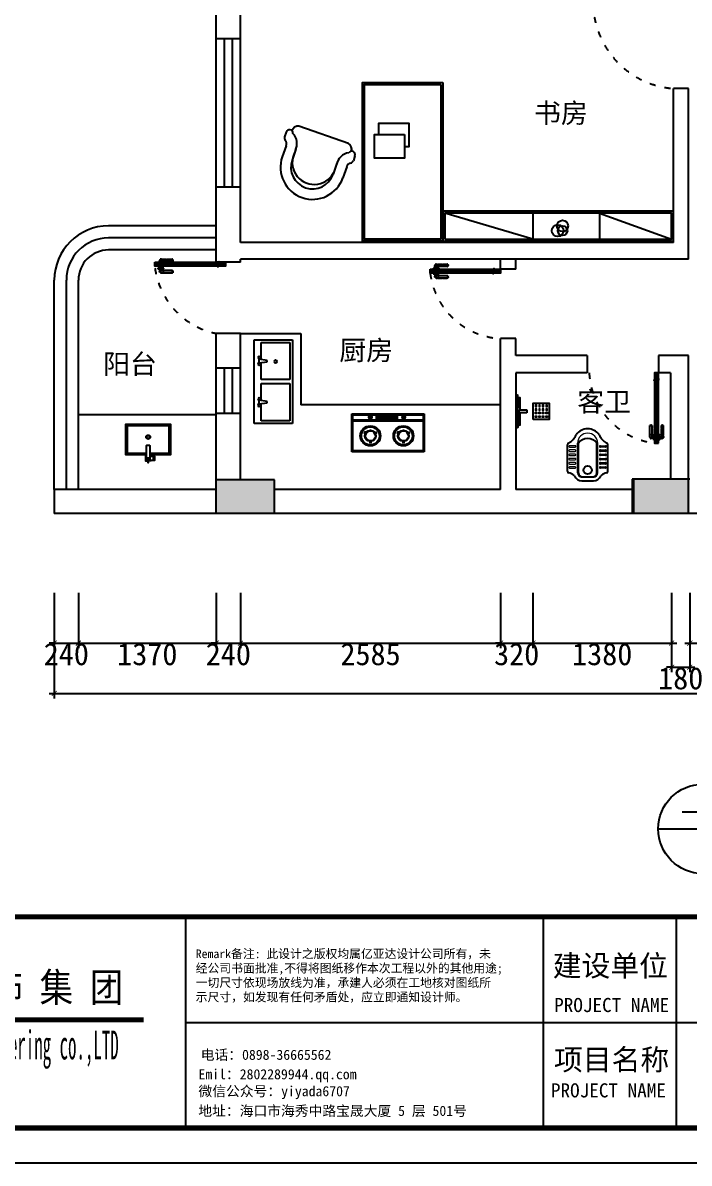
# Model space of a CAD drawing. Header units: millimetres. Extents: x 39175 to 443077, y -41362 to 75939.
# Drawn here: x 311914 to 318535, y -17282 to -5945 of the extents above; entities that cross this region are included whole.
import ezdxf
from ezdxf.enums import TextEntityAlignment as Align

# ---------------------------------------------------------------- set-up
doc = ezdxf.new("R2010")
doc.units = ezdxf.units.MM
doc.linetypes.add('ACAD_ISO03W100', pattern=[30, 12, -18])
doc.linetypes.add('HIDDEN2', pattern=[0.1875, 0.125, -0.0625])
for name, color, linetype in [('0-01图框模板说明', 2, 'Continuous'), ('0-02图框细线', 136, 'Continuous'), ('016-P平面家具', 51, 'Continuous'), ('2', 2, 'Continuous'), ('4', 4, 'Continuous'), ('8', 8, 'Continuous'), ('COLUMN', 7, 'Continuous'), ('TK', 1, 'Continuous'), ('墙体', 7, 'Continuous')]:
    doc.layers.add(name, color=color, linetype=linetype)
doc.layers.add('0.09', color=8, linetype='Continuous', lineweight=9)
doc.layers.add('0.15', color=3, linetype='Continuous', lineweight=15)
doc.styles.add('ar', font='arial.ttf')
doc.styles.add('H1', font='')
doc.styles.get("Standard").update_dxf_attribs({"font": ''})
doc.styles.get('H1').set_extended_font_data('SimSun')
doc.styles.get('Standard').set_extended_font_data('NSimSun')
doc.linetypes.add('FENCELINE1', pattern='A,6.35,-2.54,[133,ltypeshp.shx,S=2.54,R=0,X=-2.54,Y=0],-2.54,25.4', length=36.83)
doc.dimstyles.new('ISO-25', dxfattribs={"dimtxt": 220, "dimasz": 50, "dimexe": 50, "dimexo": 0.625, "dimtad": 2, "dimdec": 0, "dimtxsty": 'Standard', "dimblk": 'ARCHTICK', "dimcen": 2.5, "dimdle": 50, "dimclrd": 251, "dimclre": 251, "dimclrt": 51, "dimadec": 0, "dimazin": 0, "dimtfac": 1, "dimtdec": 0, "dimtix": 1, "dimtmove": 2, "dimatfit": 3, "dimfxl": 500, "dimfxlon": 1, "dimarcsym": 0})

# ---------------------------------------------------------------- blocks, each defined once
blk = doc.blocks.new('hgggg')
at = {"layer": '0-01图框模板说明', "color": 2, "const_width": 0.724}
blk.add_lwpolyline([(3637.38, 670.41), (3637.38, 383.41), (3227.38, 383.41), (3227.38, 670.41)], close=True, dxfattribs=at)
blk.add_lwpolyline([(3637.38, 413.41), (3227.33, 413.41)], dxfattribs=at)
at = {"layer": '0-02图框细线'}
for p, q in [((3323.65, 383.41), (3323.65, 413.41)), ((3374.42, 383.24), (3374.42, 413.41)), ((3393.31, 383.24), (3393.31, 413.41)), ((3323.65, 398.41), (3637.38, 398.41))]:
    blk.add_line(p, q, dxfattribs=at)
blk.add_lwpolyline([(3642.38, 675.41), (3642.38, 378.41), (3222.38, 378.41), (3222.38, 675.41)], close=True, dxfattribs=at)
at = {"layer": '0-02图框细线', "ltscale": 0.2, "const_width": 0.666}
blk.add_lwpolyline([(3252.82, 398.77), (3317.66, 398.77)], dxfattribs=at)
at = {"layer": '0-02图框细线'}
for s, insert, char_height, attachment_point in [('{\\fSimHei|b0|i0|c134|p2;Remark备注: 此设计之版权均属亿亚达设计公司所有，未\\P经公司书面批准,不得将图纸移作本次工程以外的其他用途;\\P一切尺寸依现场放线为准，承建人必须在工地核对图纸所\\P示尺寸，如发现有任何矛盾处，应立即通知设计师。}', (3325.04, 401.2), 1.2293, 7), ('{\\fSimSun|b0|i0|c134|p2;建设单位}', (3375.72, 406.29), 3, 4), ('{\\fSimSun|b0|i0|c134|p2;PROJECT NAME}', (3375.92, 400.86), 2, 4), ('{\\fSimSun|b0|i0|c134|p2;电话：0898-36665562  }', (3325.75, 393.73), 1.4341, 4), ('{\\fSimSun|b0|i0|c134|p2;项目名称}', (3375.89, 392.95), 3, 4), ('{\\fSimSun|b0|i0|c134|p2;Emil：2802289944.qq.com}', (3325.43, 390.84), 1.4341, 4), ('{\\fSimSun|b0|i0|c134|p2;微信公众号：yiyada6707}', (3325.43, 388.43), 1.4341, 4), ('{\\fSimSun|b0|i0|c134|p2;PROJECT NAME}', (3375.46, 388.74), 2, 4), ('{\\fSimSun|b0|i0|c134|p2;地址：海口市海秀中路宝晟大厦 5 层 501号}', (3325.41, 385.76), 1.4341, 4)]:
    blk.add_mtext(s, dxfattribs=dict(at, insert=insert, char_height=char_height, attachment_point=attachment_point))
at = {"layer": 'TK', "color": 150, "style": 'H1'}
for s, width, p in [('江 苏 億 亞 逹 装 饰 集 团', 0.85, (3253.05, 401.34)), ('jiangsu  Yiyada Interior design Engineering co.,LTD', 0.43, (3252.98, 393.15))]:
    blk.add_text(s, height=4.0976, dxfattribs=dict(at, width=width)).set_placement(p)
blk = doc.blocks.new('_ArchTick')
at = {"color": 0, "linetype": 'ByBlock', "const_width": 0.15}
blk.add_lwpolyline([(-0.5, -0.5), (0.5, 0.5)], dxfattribs=at)
blk = doc.blocks.new('*D366')
at = {"color": 251, "lineweight": -2, "transparency": 16777216}
for p, q in [((312226, -11612), (312226, -12162)), ((312466, -11612), (312466, -12162)), ((312226, -12112), (312176, -12112)), ((312226, -12112), (312466, -12112)), ((312466, -12112), (312516, -12112))]:
    blk.add_line(p, q, dxfattribs=at)
at = {"layer": 'Defpoints', "color": 0, "transparency": 16777216}
for p in [(312226, -10584), (312466, -10584), (312466, -12112)]:
    blk.add_point(p, dxfattribs=at)
at = {"color": 251, "lineweight": -2, "transparency": 16777216, "xscale": 50, "yscale": 50, "zscale": 50}
blk.add_blockref('_ArchTick', (312226, -12112), dxfattribs=at)
at = {"color": 251, "lineweight": -2, "transparency": 16777216, "xscale": 50, "yscale": 50, "zscale": 50, "rotation": 180}
blk.add_blockref('_ArchTick', (312466, -12112), dxfattribs=at)
at = {"color": 51, "transparency": 16777216, "insert": (312346, -12223), "char_height": 220, "attachment_point": 5}
blk.add_mtext('240', dxfattribs=at)
blk = doc.blocks.new('*D367')
at = {"color": 251, "lineweight": -2, "transparency": 16777216}
for p, q in [((312466, -11612), (312466, -12162)), ((313836, -11612), (313836, -12162)), ((312416, -12112), (313886, -12112))]:
    blk.add_line(p, q, dxfattribs=at)
at = {"layer": 'Defpoints', "color": 0, "transparency": 16777216}
for p in [(312466, -10584), (313836, -10584), (313836, -12112)]:
    blk.add_point(p, dxfattribs=at)
at = {"color": 251, "lineweight": -2, "transparency": 16777216, "xscale": 50, "yscale": 50, "zscale": 50, "rotation": 180}
blk.add_blockref('_ArchTick', (312466, -12112), dxfattribs=at)
at = {"color": 251, "lineweight": -2, "transparency": 16777216, "xscale": 50, "yscale": 50, "zscale": 50}
blk.add_blockref('_ArchTick', (313836, -12112), dxfattribs=at)
at = {"color": 51, "transparency": 16777216, "insert": (313151, -12223), "char_height": 220, "attachment_point": 5}
blk.add_mtext('1370', dxfattribs=at)
blk = doc.blocks.new('*D368')
at = {"color": 251, "lineweight": -2, "transparency": 16777216}
for p, q in [((313836, -11612), (313836, -12162)), ((314076, -11612), (314076, -12162)), ((313836, -12112), (313786, -12112)), ((313836, -12112), (314076, -12112)), ((314076, -12112), (314126, -12112))]:
    blk.add_line(p, q, dxfattribs=at)
at = {"layer": 'Defpoints', "color": 0, "transparency": 16777216}
for p in [(314076, -10489), (313836, -10584), (314076, -12112)]:
    blk.add_point(p, dxfattribs=at)
at = {"color": 251, "lineweight": -2, "transparency": 16777216, "xscale": 50, "yscale": 50, "zscale": 50}
blk.add_blockref('_ArchTick', (313836, -12112), dxfattribs=at)
at = {"color": 251, "lineweight": -2, "transparency": 16777216, "xscale": 50, "yscale": 50, "zscale": 50, "rotation": 180}
blk.add_blockref('_ArchTick', (314076, -12112), dxfattribs=at)
at = {"color": 51, "transparency": 16777216, "insert": (313956, -12223), "char_height": 220, "attachment_point": 5}
blk.add_mtext('240', dxfattribs=at)
blk = doc.blocks.new('*D369')
at = {"color": 251, "lineweight": -2, "transparency": 16777216}
for p, q in [((314076, -11612), (314076, -12162)), ((316661, -11612), (316661, -12162)), ((314026, -12112), (316711, -12112))]:
    blk.add_line(p, q, dxfattribs=at)
at = {"layer": 'Defpoints', "color": 0, "transparency": 16777216}
for p in [(314076, -10489), (316661, -10584), (316661, -12112)]:
    blk.add_point(p, dxfattribs=at)
at = {"color": 251, "lineweight": -2, "transparency": 16777216, "xscale": 50, "yscale": 50, "zscale": 50, "rotation": 180}
blk.add_blockref('_ArchTick', (314076, -12112), dxfattribs=at)
at = {"color": 251, "lineweight": -2, "transparency": 16777216, "xscale": 50, "yscale": 50, "zscale": 50}
blk.add_blockref('_ArchTick', (316661, -12112), dxfattribs=at)
at = {"color": 51, "transparency": 16777216, "insert": (315369, -12223), "char_height": 220, "attachment_point": 5}
blk.add_mtext('2585', dxfattribs=at)
blk = doc.blocks.new('*D370')
at = {"color": 251, "lineweight": -2, "transparency": 16777216}
for p, q in [((316661, -11612), (316661, -12162)), ((316981, -11612), (316981, -12162)), ((316661, -12112), (316611, -12112)), ((316661, -12112), (316981, -12112)), ((316981, -12112), (317031, -12112))]:
    blk.add_line(p, q, dxfattribs=at)
at = {"layer": 'Defpoints', "color": 0, "transparency": 16777216}
for p in [(316661, -10584), (316981, -10584), (316981, -12112)]:
    blk.add_point(p, dxfattribs=at)
at = {"color": 251, "lineweight": -2, "transparency": 16777216, "xscale": 50, "yscale": 50, "zscale": 50}
blk.add_blockref('_ArchTick', (316661, -12112), dxfattribs=at)
at = {"color": 251, "lineweight": -2, "transparency": 16777216, "xscale": 50, "yscale": 50, "zscale": 50, "rotation": 180}
blk.add_blockref('_ArchTick', (316981, -12112), dxfattribs=at)
at = {"color": 51, "transparency": 16777216, "insert": (316821, -12223), "char_height": 220, "attachment_point": 5}
blk.add_mtext('320', dxfattribs=at)
blk = doc.blocks.new('*D371')
at = {"color": 251, "lineweight": -2, "transparency": 16777216}
for p, q in [((316981, -11612), (316981, -12162)), ((318361, -11612), (318361, -12162)), ((316931, -12112), (318411, -12112))]:
    blk.add_line(p, q, dxfattribs=at)
at = {"layer": 'Defpoints', "color": 0, "transparency": 16777216}
for p in [(318361, -10484), (316981, -10584), (318361, -12112)]:
    blk.add_point(p, dxfattribs=at)
at = {"color": 251, "lineweight": -2, "transparency": 16777216, "xscale": 50, "yscale": 50, "zscale": 50, "rotation": 180}
blk.add_blockref('_ArchTick', (316981, -12112), dxfattribs=at)
at = {"color": 251, "lineweight": -2, "transparency": 16777216, "xscale": 50, "yscale": 50, "zscale": 50}
blk.add_blockref('_ArchTick', (318361, -12112), dxfattribs=at)
at = {"color": 51, "transparency": 16777216, "insert": (317671, -12223), "char_height": 220, "attachment_point": 5}
blk.add_mtext('1380', dxfattribs=at)
blk = doc.blocks.new('*D372')
at = {"color": 251, "lineweight": -2, "transparency": 16777216}
for p, q in [((318361, -11852), (318361, -12402)), ((318541, -11852), (318541, -12402)), ((318361, -12352), (318311, -12352)), ((318361, -12352), (318541, -12352)), ((318541, -12352), (318591, -12352))]:
    blk.add_line(p, q, dxfattribs=at)
at = {"layer": 'Defpoints', "color": 0, "transparency": 16777216}
for p in [(318361, -10484), (318541, -10824), (318541, -12352)]:
    blk.add_point(p, dxfattribs=at)
at = {"color": 251, "lineweight": -2, "transparency": 16777216, "xscale": 50, "yscale": 50, "zscale": 50}
blk.add_blockref('_ArchTick', (318361, -12352), dxfattribs=at)
at = {"color": 251, "lineweight": -2, "transparency": 16777216, "xscale": 50, "yscale": 50, "zscale": 50, "rotation": 180}
blk.add_blockref('_ArchTick', (318541, -12352), dxfattribs=at)
at = {"color": 51, "transparency": 16777216, "insert": (318451, -12463), "char_height": 220, "attachment_point": 5}
blk.add_mtext('180', dxfattribs=at)
blk = doc.blocks.new('*D373')
at = {"color": 251, "lineweight": -2, "transparency": 16777216}
for p, q in [((318541, -11612), (318541, -12162)), ((323291, -11612), (323291, -12162)), ((318491, -12112), (323341, -12112))]:
    blk.add_line(p, q, dxfattribs=at)
at = {"layer": 'Defpoints', "color": 0, "transparency": 16777216}
for p in [(318541, -10584), (323291, -10584), (323291, -12112)]:
    blk.add_point(p, dxfattribs=at)
at = {"color": 251, "lineweight": -2, "transparency": 16777216, "xscale": 50, "yscale": 50, "zscale": 50, "rotation": 180}
blk.add_blockref('_ArchTick', (318541, -12112), dxfattribs=at)
at = {"color": 251, "lineweight": -2, "transparency": 16777216, "xscale": 50, "yscale": 50, "zscale": 50}
blk.add_blockref('_ArchTick', (323291, -12112), dxfattribs=at)
at = {"color": 51, "transparency": 16777216, "insert": (320916, -12223), "char_height": 220, "attachment_point": 5}
blk.add_mtext('4750', dxfattribs=at)
blk = doc.blocks.new('*D401')
at = {"color": 251, "lineweight": -2, "transparency": 16777216}
for p, q in [((310913, -10584), (310913, -10534)), ((311413, -10584), (310863, -10584)), ((310913, -10584), (310913, -10824)), ((311413, -10824), (310863, -10824)), ((310913, -10824), (310913, -10874))]:
    blk.add_line(p, q, dxfattribs=at)
at = {"layer": 'Defpoints', "color": 0, "transparency": 16777216}
for p in [(312466, -10584), (310913, -10824), (312226, -10824)]:
    blk.add_point(p, dxfattribs=at)
at = {"color": 251, "lineweight": -2, "transparency": 16777216, "xscale": 50, "yscale": 50, "zscale": 50}
for p, rotation in [((310913, -10584), 270), ((310913, -10824), 90)]:
    blk.add_blockref('_ArchTick', p, dxfattribs=dict(at, rotation=rotation))
at = {"color": 51, "transparency": 16777216, "insert": (310802, -10704), "char_height": 220, "attachment_point": 5, "rotation": 90}
blk.add_mtext('240', dxfattribs=at)
blk = doc.blocks.new('*D402')
at = {"color": 251, "lineweight": -2, "transparency": 16777216}
for p, q in [((310913, -8179), (310913, -5549)), ((311413, -5599), (310863, -5599)), ((311413, -8129), (310863, -8129))]:
    blk.add_line(p, q, dxfattribs=at)
at = {"layer": 'Defpoints', "color": 0, "transparency": 16777216}
for p in [(310913, -5599), (314341, -5599), (314076, -8129)]:
    blk.add_point(p, dxfattribs=at)
at = {"color": 251, "lineweight": -2, "transparency": 16777216, "xscale": 50, "yscale": 50, "zscale": 50}
for p, rotation in [((310913, -5599), 90), ((310913, -8129), 270)]:
    blk.add_blockref('_ArchTick', p, dxfattribs=dict(at, rotation=rotation))
at = {"color": 51, "transparency": 16777216, "insert": (310802, -6864), "char_height": 220, "attachment_point": 5, "rotation": 90}
blk.add_mtext('2530', dxfattribs=at)
blk = doc.blocks.new('*D379')
at = {"color": 251, "lineweight": -2, "transparency": 16777216}
for p, q in [((312226, -12112), (312226, -12662)), ((329606, -12112), (329606, -12662)), ((312176, -12612), (329656, -12612))]:
    blk.add_line(p, q, dxfattribs=at)
at = {"layer": 'Defpoints', "color": 0, "transparency": 16777216}
for p in [(329606, -9579), (312226, -10824), (329606, -12612)]:
    blk.add_point(p, dxfattribs=at)
at = {"color": 251, "lineweight": -2, "transparency": 16777216, "xscale": 50, "yscale": 50, "zscale": 50, "rotation": 180}
blk.add_blockref('_ArchTick', (312226, -12612), dxfattribs=at)
at = {"color": 251, "lineweight": -2, "transparency": 16777216, "xscale": 50, "yscale": 50, "zscale": 50}
blk.add_blockref('_ArchTick', (329606, -12612), dxfattribs=at)
at = {"color": 51, "transparency": 16777216, "insert": (320916, -12723), "char_height": 220, "attachment_point": 5}
blk.add_mtext('17380', dxfattribs=at)
blk = doc.blocks.new('*D408')
at = {"color": 251, "lineweight": -2, "transparency": 16777216}
for p, q in [((310878, -564), (310328, -564)), ((310378, -10874), (310378, -514)), ((310878, -10824), (310328, -10824))]:
    blk.add_line(p, q, dxfattribs=at)
at = {"layer": 'Defpoints', "color": 0, "transparency": 16777216}
for p in [(310378, -564), (312226, -564), (312226, -10824)]:
    blk.add_point(p, dxfattribs=at)
at = {"color": 251, "lineweight": -2, "transparency": 16777216, "xscale": 50, "yscale": 50, "zscale": 50}
for p, rotation in [((310378, -564), 90), ((310378, -10824), 270)]:
    blk.add_blockref('_ArchTick', p, dxfattribs=dict(at, rotation=rotation))
at = {"color": 51, "transparency": 16777216, "insert": (310268, -5694), "char_height": 220, "attachment_point": 5, "rotation": 90}
blk.add_mtext('10260', dxfattribs=at)
blk = doc.blocks.new('YTYT')
at = {"layer": '016-P平面家具'}
for p, q in [((128945, -21545), (128836, -21507)), ((129081, -21546), (129033, -21529)), ((128911, -21642), (128802, -21604)), ((128968, -22165), (129139, -21673)), ((128770, -22049), (128661, -22011)), ((128736, -22147), (128627, -22109)), ((128844, -22229), (128796, -22213))]:
    blk.add_line(p, q, dxfattribs=at)
for centre, radius, start, end in [((128731, -21808), 319, 70.8731, 250.8731), ((128966, -21503), 46.5, 243.2905, 313.2868), ((129022, -21562), 34.4, 70.8731, 133.2868), ((128731, -21808), 215, 70.8731, 250.8731), ((125844, -21785), 2991, 3.2816, 3.318), ((128966, -21503), 150, 243.2905, 312.7171), ((129070, -21579), 34.4, 266.2069, 70.8731), ((129074, -21665), 65.5, 352.9364, 71.8295), ((125844, -21785), 2819, 355.458, 355.5646), ((128727, -22192), 150, 9.029, 78.4556), ((128727, -22192), 46.5, 8.4594, 78.4556), ((128807, -22180), 34.4, 188.4594, 250.8731), ((128856, -22197), 34.4, 250.8731, 55.5392), ((128912, -22131), 65.5, 249.9167, 328.8097)]:
    blk.add_arc(centre, radius, start, end, dxfattribs=at)
at = {"layer": '016-P平面家具', "color": 250}
blk.add_arc((128778, -21824), 218, 61.1955, 241.8196, dxfattribs=at)
blk = doc.blocks.new('mq')
at = {"layer": '2', "color": 51}
for p, q in [((33971, 22093), (33971, 22391)), ((33971, 22391), (34671, 22391)), ((34671, 22391), (34671, 22093)), ((34681, 22093), (33961, 22093)), ((34681, 22081), (33961, 22081)), ((34671, 22031), (33971, 22031)), ((34443, 22063), (34218, 22063)), ((34443, 22049), (34218, 22049))]:
    blk.add_line(p, q, dxfattribs=at)
at = {"layer": '2', "color": 250}
for p, q in [((34130, 22226), (34102, 22210)), ((34133, 22222), (34104, 22205)), ((34162, 22281), (34162, 22314)), ((34167, 22281), (34167, 22314)), ((34172, 22281), (34172, 22314)), ((34201, 22222), (34230, 22205)), ((34204, 22226), (34232, 22210)), ((34458, 22226), (34430, 22210)), ((34461, 22222), (34432, 22205)), ((34490, 22281), (34490, 22314)), ((34495, 22281), (34495, 22314)), ((34500, 22281), (34500, 22314)), ((34529, 22222), (34558, 22205)), ((34532, 22226), (34560, 22210)), ((34135, 22217), (34107, 22201)), ((34199, 22217), (34227, 22201)), ((34463, 22217), (34435, 22201)), ((34527, 22217), (34555, 22201)), ((34159, 22033), (34159, 22077)), ((34159, 22077), (34167, 22077)), ((34167, 22033), (34159, 22033)), ((34167, 22077), (34167, 22033)), ((34443, 22068), (34218, 22068)), ((34443, 22044), (34218, 22044)), ((34491, 22033), (34491, 22077)), ((34491, 22077), (34498, 22077)), ((34498, 22033), (34491, 22033)), ((34498, 22077), (34498, 22033))]:
    blk.add_line(p, q, dxfattribs=at)
at = {"layer": '2', "color": 33}
for p, q in [((33971, 22031), (33971, 22081)), ((34671, 22081), (34671, 22031))]:
    blk.add_line(p, q, dxfattribs=at)
at = {"layer": '2', "color": 250}
for centre, radius in [((34167, 22241), 100), ((34495, 22241), 100), ((34167, 22241), 55), ((34495, 22241), 55)]:
    blk.add_circle(centre, radius, dxfattribs=at)
at = {"layer": '2', "color": 51}
for centre, radius in [((34167, 22241), 90), ((34167, 22241), 50), ((34495, 22241), 90), ((34495, 22241), 50)]:
    blk.add_circle(centre, radius, dxfattribs=at)
at = {"layer": '2', "color": 250}
for centre, start, end in [((34163, 22055), 102.5045, 257.4955), ((34163, 22055), 281.0375, 78.9625), ((34495, 22055), 102.5045, 257.4955), ((34495, 22055), 281.0375, 78.9625)]:
    blk.add_arc(centre, 18.4, start, end, dxfattribs=at)
at = {"layer": '4', "color": 51}
for p, q in [((33961, 22021), (33961, 22401)), ((33961, 22401), (34681, 22401)), ((34681, 22401), (34681, 22021)), ((34681, 22021), (33961, 22021))]:
    blk.add_line(p, q, dxfattribs=at)
blk = doc.blocks.new('xsc')
at = {"layer": '2', "color": 250}
for p, q in [((35673, 21803), (35388, 21803)), ((35388, 21803), (35388, 21434)), ((35673, 21634), (35673, 21803)), ((35611, 21624), (35695, 21637)), ((35611, 21612), (35611, 21624)), ((35696, 21602), (35611, 21612)), ((35673, 21434), (35673, 21604)), ((35695, 21637), (35696, 21602)), ((35388, 21434), (35673, 21434)), ((35673, 21394), (35388, 21394)), ((35388, 21394), (35388, 21024)), ((35673, 21225), (35673, 21394)), ((35611, 21215), (35695, 21228)), ((35611, 21202), (35611, 21215)), ((35696, 21192), (35611, 21202)), ((35695, 21228), (35696, 21192)), ((35673, 21024), (35673, 21195)), ((35388, 21024), (35673, 21024))]:
    blk.add_line(p, q, dxfattribs=at)
for centre, radius in [((35691, 21651), 12.8), ((35529, 21614), 14.8), ((35692, 21588), 12.8), ((35691, 21241), 12.8), ((35692, 21179), 12.8)]:
    blk.add_circle(centre, radius, dxfattribs=at)
at = {"layer": '4', "color": 51}
for p, q in [((35362, 21829), (35362, 20999)), ((35740, 21829), (35362, 21829)), ((35740, 20999), (35740, 21829)), ((35362, 20999), (35740, 20999))]:
    blk.add_line(p, q, dxfattribs=at)
blk = doc.blocks.new('dhgfh')
at = {"color": 51}
blk.add_line((30654, 67959, 0), (30654, 67918, 0), dxfattribs=at)
blk.add_lwpolyline([(30619, 67975), (30828, 67975), (30828, 68275), (30378, 68275), (30378, 67975), (30586, 67975)], dxfattribs=at)
at = {"color": 250}
blk.add_lwpolyline([(30619, 67990), (30813, 67990), (30813, 68260), (30393, 68260), (30393, 67990), (30586, 67990)], dxfattribs=at)
at = {"color": 51, "elevation": 0}
blk.add_lwpolyline([(30591, 68069), (30614, 68069, -0.414214), (30619, 68064), (30619, 67939), (30586, 67939), (30586, 68064, -0.414214)], format="xyb", close=True, dxfattribs=at)
for points in [[(30586, 67965), (30575, 67965), (30575, 67912), (30602, 67912)], [(30602, 67939), (30602, 67893), (30604, 67893), (30604, 67939)], [(30619, 67959), (30666, 67959), (30666, 67918), (30604, 67918)], [(30629, 67918), (30629, 67912), (30604, 67912)], [(30619, 67965), (30629, 67965), (30629, 67959)]]:
    blk.add_lwpolyline(points, dxfattribs=at)
blk.add_lwpolyline([(30662, 67944), (30664, 67944), (30664, 67934), (30662, 67934)], close=True, dxfattribs=at)
at = {"color": 51}
blk.add_circle((30603, 68150), 20, dxfattribs=at)
at = {"color": 250}
blk.add_circle((30603, 68150), 15, dxfattribs=at)
at = {"color": 51}
for start, end in [(143.9286, 266.7112), (273.2896, 36.0713)]:
    blk.add_arc((30603, 67939, 0), 20.4, start, end, dxfattribs=at)
blk = doc.blocks.new('人工流产')
at = {"color": 51}
for p, q in [((106068, 5138), (105952, 5138)), ((105809, 5044), (105809, 4780)), ((105919, 5059), (105919, 4765)), ((106068, 5101), (105952, 5101)), ((106101, 5059), (106101, 4765)), ((106211, 5044), (106211, 4780))]:
    blk.add_line(p, q, dxfattribs=at)
blk.add_circle((106010, 5032), 41.6, dxfattribs=at)
for centre, radius, start, end in [((105952, 5059), 79.3, 90, 156.9313), ((106068, 5059), 79.3, 23.0687, 90), ((105826, 5044), 16.8, 100.137, 180), ((105803, 5174), 115, 280.137, 308.1081), ((105961, 5059), 42, 90, 180), ((106059, 5059), 42, 0, 90), ((106157, 5097), 16.8, 203.0687, 231.8919), ((106218, 5174), 115, 231.8919, 259.863), ((106194, 5044), 16.8, 0, 79.863), ((105826, 4780), 16.8, 180, 259.863), ((105715, 4593), 202, 26.1025, 57.7527), ((106010, 4833), 114, 216.6792, 323.3208), ((106305, 4593), 202, 122.2473, 153.8975), ((106194, 4780), 16.8, 280.137, 0), ((106012, 4763), 142, 214.9928, 269.0254), ((106008, 4763), 142, 270.9746, 325.0072)]:
    blk.add_arc(centre, radius, start, end, dxfattribs=at)
blk.add_arc((105863, 5097), 16.8, 308.1081, 336.9313)
at = {"layer": '0.09', "color": 8}
for p, q in [((105833, 5014), (105883, 5014)), ((105883, 5000), (105833, 5000)), ((106187, 5014), (106137, 5014)), ((106137, 5000), (106187, 5000)), ((105833, 4972), (105883, 4972)), ((105883, 4958), (105833, 4958)), ((105833, 4930), (105883, 4930)), ((105883, 4916), (105833, 4916)), ((105833, 4888), (105883, 4888)), ((106187, 4972), (106137, 4972)), ((106137, 4958), (106187, 4958)), ((106187, 4930), (106137, 4930)), ((106137, 4916), (106187, 4916)), ((106187, 4888), (106137, 4888)), ((105883, 4874), (105833, 4874)), ((105833, 4846), (105883, 4846)), ((105883, 4832), (105833, 4832)), ((105833, 4804), (105883, 4804)), ((105883, 4790), (105833, 4790)), ((106137, 4874), (106187, 4874)), ((106187, 4846), (106137, 4846)), ((106137, 4832), (106187, 4832)), ((106187, 4804), (106137, 4804)), ((106137, 4790), (106187, 4790))]:
    blk.add_line(p, q, dxfattribs=at)
for centre, start, end in [((105831, 5007), 73.7392, 286.2608), ((105885, 5007), 253.7392, 106.2608), ((106135, 5007), 73.7392, 286.2608), ((106189, 5007), 253.7392, 106.2608), ((105831, 4965), 73.7392, 286.2608), ((105831, 4923), 73.7392, 286.2608), ((105831, 4881), 73.7392, 286.2608), ((105885, 4965), 253.7392, 106.2608), ((105885, 4923), 253.7392, 106.2608), ((105885, 4881), 253.7392, 106.2608), ((106135, 4965), 73.7392, 286.2608), ((106135, 4923), 73.7392, 286.2608), ((106135, 4881), 73.7392, 286.2608), ((106189, 4965), 253.7392, 106.2608), ((106189, 4923), 253.7392, 106.2608), ((106189, 4881), 253.7392, 106.2608), ((105831, 4839), 73.7392, 286.2608), ((105831, 4797), 73.7392, 286.2608), ((105885, 4839), 253.7392, 106.2608), ((105885, 4797), 253.7392, 106.2608), ((106135, 4839), 73.7392, 286.2608), ((106135, 4797), 73.7392, 286.2608), ((106189, 4839), 253.7392, 106.2608), ((106189, 4797), 253.7392, 106.2608)]:
    blk.add_arc(centre, 7.37, start, end, dxfattribs=at)
at = {"layer": '0.15', "color": 8}
for p, q in [((105910, 5059), (105910, 4765)), ((106110, 5059), (106110, 4765))]:
    blk.add_line(p, q, dxfattribs=at)
for centre, radius, start, end in [((105952, 5059), 42, 90, 180), ((106068, 5059), 42, 0, 90), ((106010, 4765), 100, 180, 0)]:
    blk.add_arc(centre, radius, start, end, dxfattribs=at)
blk = doc.blocks.new('SFGG')
at = {"color": 51, "lineweight": -3}
for p, q in [((116295, -74747), (116295, -74667)), ((116295, -74667), (116335, -74667)), ((116335, -74667), (116335, -74747)), ((116111, -74781), (116111, -74783)), ((116314, -74777), (116114, -74777)), ((116115, -74787), (116253, -74787)), ((116295, -74747), (116155, -74747)), ((116257, -74781), (116257, -74783)), ((116257, -74783), (116372, -74783)), ((116314, -74777), (116514, -74777)), ((116475, -74747), (116335, -74747)), ((116372, -74781), (116372, -74783)), ((116472, -74787), (116376, -74787)), ((116472, -74787), (116514, -74787))]:
    blk.add_line(p, q, dxfattribs=at)
at = {"color": 250, "linetype": 'ByBlock', "lineweight": 15}
for p, q in [((116142, -74761), (116142, -74773)), ((116272, -74757), (116145, -74757)), ((116335, -74757), (116295, -74757)), ((116357, -74757), (116484, -74757)), ((116488, -74761), (116488, -74773))]:
    blk.add_line(p, q, dxfattribs=at)
at = {"color": 251, "linetype": 'ByBlock', "lineweight": 15}
for p, q in [((116145, -74757), (116145, -74757)), ((116485, -74757), (116485, -74757))]:
    blk.add_line(p, q, dxfattribs=at)
at = {"color": 51, "lineweight": -3}
blk.add_lwpolyline([(116415, -74587), (116215, -74587), (116215, -74387), (116415, -74387)], close=True, dxfattribs=at)
at = {"color": 250, "linetype": 'ByBlock', "lineweight": 15}
for points in [[(116239, -74431), (116259, -74431), (116259, -74411), (116239, -74411)], [(116239, -74475), (116259, -74475), (116259, -74455), (116239, -74455)], [(116239, -74519), (116259, -74519), (116259, -74499), (116239, -74499)], [(116283, -74431), (116303, -74431), (116303, -74411), (116283, -74411)], [(116283, -74475), (116303, -74475), (116303, -74455), (116283, -74455)], [(116283, -74519), (116303, -74519), (116303, -74499), (116283, -74499)], [(116347, -74431), (116327, -74431), (116327, -74411), (116347, -74411)], [(116347, -74475), (116327, -74475), (116327, -74455), (116347, -74455)], [(116347, -74519), (116327, -74519), (116327, -74499), (116347, -74499)], [(116391, -74431), (116371, -74431), (116371, -74411), (116391, -74411)], [(116391, -74475), (116371, -74475), (116371, -74455), (116391, -74455)], [(116391, -74519), (116371, -74519), (116371, -74499), (116391, -74499)], [(116239, -74563), (116259, -74563), (116259, -74543), (116239, -74543)], [(116283, -74563), (116303, -74563), (116303, -74543), (116283, -74543)], [(116347, -74563), (116327, -74563), (116327, -74543), (116347, -74543)], [(116391, -74563), (116371, -74563), (116371, -74543), (116391, -74543)]]:
    blk.add_lwpolyline(points, close=True, dxfattribs=at)
at = {"color": 51, "lineweight": -3}
for centre, radius, start, end in [((116115, -74781), 4, 90, 180), ((116115, -74783), 4, 180, 270), ((116155, -74757), 10, 90, 180), ((116253, -74781), 4, 0, 90), ((116253, -74783), 4, 270, 0), ((116376, -74781), 4, 90, 180), ((116376, -74783), 4, 180, 270), ((116475, -74757), 10, 0, 90), ((116514, -74781), 4, 0, 90), ((116514, -74783), 4, 270, 0)]:
    blk.add_arc(centre, radius, start, end, dxfattribs=at)
at = {"color": 250, "linetype": 'ByBlock', "lineweight": 15}
for centre, start, end in [((116146, -74761), 90, 180), ((116146, -74773), 180, 270), ((116484, -74761), 0, 90), ((116484, -74773), 270, 0)]:
    blk.add_arc(centre, 4, start, end, dxfattribs=at)
blk = doc.blocks.new('2111')
at = {"color": 8, "linetype": 'HIDDEN2', "ltscale": 25}
blk.add_lwpolyline([(679758, -358585), (679698, -358585), (679698, -358579, -0.414214), (679700, -358577), (679756, -358577, -0.414214), (679758, -358579)], format="xyb", close=True, dxfattribs=at)
blk.add_lwpolyline([(679716, -358577), (679716, -358549, -0.414214), (679728, -358537), (679843, -358537, -0.414214), (679848, -358542), (679848, -358555, -0.414214), (679843, -358560), (679738, -358560, 0.414214), (679736, -358562), (679736, -358577)], format="xyb", dxfattribs=at)
at = {"layer": '8', "color": 250, "linetype": 'HIDDEN2', "ltscale": 1.5}
for p, q in [((679840, -358560), (679840, -358537)), ((679845, -358559), (679845, -358538)), ((679846, -358559), (679846, -358538)), ((679846, -358558), (679846, -358539))]:
    blk.add_line(p, q, dxfattribs=at)
blk.add_lwpolyline([(679756, -358585), (679699, -358585), (679699, -358579, -0.414214), (679700, -358579), (679756, -358579, -0.414214), (679756, -358579)], format="xyb", close=True, dxfattribs=at)
blk.add_lwpolyline([(679718, -358577), (679718, -358549, -0.414214), (679728, -358539), (679846, -358539), (679846, -358558), (679738, -358558, 0.414214), (679734, -358562), (679734, -358577)], format="xyb", dxfattribs=at)
for centre, radius, start, end in [((679734, -358545), 18.8, 194.024, 275.2908), ((679741, -358548), 13.1, 122.6197, 245.8556), ((679813, -358548), 59.5, 169.8168, 191.4777)]:
    blk.add_arc(centre, radius, start, end, dxfattribs=at)
blk = doc.blocks.new('hgfhjgdjhgjkgk')
at = {"layer": '016-P平面家具', "ltscale": 10}
h = blk.add_hatch(dxfattribs=at)
h.set_pattern_fill('ANSI34', color=250, scale=1.777778, style=0)
h.set_pattern_definition([(225, (42806.6198, 46109.81), (0.94281, -0.94281), []), (225, (42806.3055, 46109.81), (0.94281, -0.94281), []), (225, (42805.9913, 46109.81), (0.94281, -0.94281), []), (225, (42805.677, 46109.81), (0.94281, -0.94281), [])])
h.paths.add_polyline_path([(42798, 46094), (42799, 46094), (42799, 46109), (42806, 46109), (42806, 46094), (42807, 46094), (42807, 46110), (42798, 46110)])
h = blk.add_hatch(dxfattribs=at)
h.set_pattern_fill('ANSI34', color=250, scale=1.777778, style=0)
h.set_pattern_definition([(135, (42815.5087, 46064.4767), (0.94281, 0.94281), []), (135, (42815.1944, 46064.4767), (0.94281, 0.94281), []), (135, (42814.8802, 46064.4767), (0.94281, 0.94281), []), (135, (42814.5659, 46064.4767), (0.94281, 0.94281), [])])
h.paths.add_polyline_path([(42807, 46080), (42808, 46080), (42808, 46065), (42815, 46065), (42815, 46080), (42816, 46080), (42816, 46064), (42807, 46064)])
h = blk.add_hatch(dxfattribs=at)
h.set_pattern_fill('DOLMIT', color=250, scale=0.3, style=0)
h.set_pattern_definition([(0, (42974.1673, 46082.1434), (0, 1.905), []), (45, (42974.1673, 46082.1434), (-3.81, 3.81), [2.69408, -5.38815])])
h.paths.add_polyline_path([(43200, 46082), (43200, 46092), (42974, 46092), (42974, 46082)])
h = blk.add_hatch(dxfattribs=at)
h.set_pattern_fill('ANSI34', color=250, scale=1.777778, style=0)
h.set_pattern_definition([(45, (43358.826, 46064.4767), (-0.94281, 0.94281), []), (45, (43359.1402, 46064.4767), (-0.94281, 0.94281), []), (45, (43359.4545, 46064.4767), (-0.94281, 0.94281), []), (45, (43359.7688, 46064.4767), (-0.94281, 0.94281), [])])
h.paths.add_polyline_path([(43368, 46080), (43367, 46080), (43367, 46065), (43360, 46065), (43360, 46080), (43359, 46080), (43359, 46064), (43368, 46064)])
h = blk.add_hatch(dxfattribs=at)
h.set_pattern_fill('ANSI34', color=250, scale=1.777778, style=0)
h.set_pattern_definition([(315, (43367.7149, 46109.81), (-0.94281, -0.94281), []), (315, (43368.0291, 46109.81), (-0.94281, -0.94281), []), (315, (43368.3434, 46109.81), (-0.94281, -0.94281), []), (315, (43368.6577, 46109.81), (-0.94281, -0.94281), [])])
h.paths.add_polyline_path([(43377, 46094), (43376, 46094), (43376, 46109), (43369, 46109), (43369, 46094), (43368, 46094), (43368, 46110), (43377, 46110)])
at = {"layer": '016-P平面家具', "color": 250, "linetype": 'ByBlock'}
for p, q in [((42740, 46104), (43434, 46104)), ((42740, 46070), (42740, 46104)), ((43434, 46070), (42740, 46070)), ((42748, 46070), (42748, 46104)), ((43426, 46092), (42748, 46092)), ((43426, 46082), (42748, 46082)), ((42974, 46082), (42974, 46092)), ((43200, 46082), (43200, 46092)), ((43426, 46104), (43426, 46070)), ((43434, 46104), (43434, 46070))]:
    blk.add_line(p, q, dxfattribs=at)
at = {"layer": '016-P平面家具', "color": 51, "linetype": 'ByBlock'}
blk.add_lwpolyline([(42737, 46107), (43437, 46107), (43437, 46067), (42737, 46067)], close=True, dxfattribs=at)
at = {"layer": '016-P平面家具', "color": 8, "ltscale": 10}
for points in [[(42807, 46092), (42807, 46110), (42798, 46110), (42798, 46092)], [(42806, 46092), (42806, 46109), (42799, 46109), (42799, 46092)], [(42816, 46082), (42816, 46064), (42807, 46064), (42807, 46082)], [(42815, 46082), (42815, 46065), (42808, 46065), (42808, 46082)], [(43359, 46082), (43359, 46064), (43368, 46064), (43368, 46082)], [(43360, 46082), (43360, 46065), (43367, 46065), (43367, 46082)], [(43368, 46092), (43368, 46110), (43377, 46110), (43377, 46092)], [(43369, 46092), (43369, 46109), (43376, 46109), (43376, 46092)]]:
    blk.add_lwpolyline(points, dxfattribs=at)
blk = doc.blocks.new('*D409')
at = {"color": 251, "lineweight": -2, "transparency": 16777216}
for p, q in [((310913, -10634), (310913, -8244)), ((311413, -8294), (310863, -8294)), ((311413, -10584), (310863, -10584))]:
    blk.add_line(p, q, dxfattribs=at)
at = {"layer": 'Defpoints', "color": 0, "transparency": 16777216}
for p in [(310913, -8294), (314076, -8294), (312466, -10584)]:
    blk.add_point(p, dxfattribs=at)
at = {"color": 251, "lineweight": -2, "transparency": 16777216, "xscale": 50, "yscale": 50, "zscale": 50}
for p, rotation in [((310913, -8294), 90), ((310913, -10584), 270)]:
    blk.add_blockref('_ArchTick', p, dxfattribs=dict(at, rotation=rotation))
at = {"color": 51, "transparency": 16777216, "insert": (310802, -9439), "char_height": 220, "attachment_point": 5, "rotation": 90}
blk.add_mtext('2290', dxfattribs=at)

msp = doc.modelspace()

# ---------------------------------------------------------------- hatches: boundary and pattern name
h = msp.add_hatch(color=8)
h.dxf.hatch_style = 1
h.paths.add_polyline_path([(314416.3, -10488.6), (313836.3, -10488.6), (313836.3, -10823.6), (314416.3, -10823.6)])
h.paths.add_polyline_path([(318541.3, -10483.6), (317981.3, -10483.6), (317981.3, -10823.6), (318541.3, -10823.6)])

# ---------------------------------------------------------------- linework, layer by layer
for p, q in [((313836.3, -6103.6), (313836.3, -4538.6)), ((314076.3, -6103.6), (314076.3, -5678.6)), ((314076.3, -6103.6), (313836.3, -6103.6)), ((318378.8, -8128.6), (318378.8, -6598.6)), ((318528.8, -6598.6), (318378.8, -6598.6)), ((318528.8, -8293.6), (318528.8, -6598.6)), ((313836.3, -7963.6), (313836.3, -7578.6)), ((314076.3, -7578.6), (313836.3, -7578.6)), ((314076.3, -8128.6), (314076.3, -7578.6)), ((313836.3, -8323.6), (313836.3, -7963.6)), ((316811.3, -8128.6), (314076.3, -8128.6)), ((314361.3, -8128.6), (314076.3, -8128.6)), ((318378.8, -8128.6), (316661.3, -8128.6)), ((314076.3, -8323.6), (313836.3, -8323.6)), ((318528.8, -8293.6), (314076.3, -8293.6)), ((314361.3, -8293.6), (314076.3, -8293.6)), ((314076.3, -8323.6), (314076.3, -8293.6)), ((316661.3, -8393.6), (316661.3, -8293.6)), ((316811.3, -8393.6), (316811.3, -8293.6)), ((316811.3, -8393.6), (316661.3, -8393.6)), ((313836.3, -9378.6), (313836.3, -9033.6)), ((314076.3, -9033.6), (313836.3, -9033.6)), ((314076.3, -9378.6), (314076.3, -9033.6)), ((316661.3, -10583.6), (316661.3, -9083.6)), ((316811.3, -9083.6), (316661.3, -9083.6)), ((316811.3, -9253.6), (316811.3, -9083.6)), ((317521.3, -9253.6), (316811.3, -9253.6)), ((317521.3, -9253.6), (317521.3, -9423.6)), ((318528.8, -9253.6), (318231.3, -9253.6)), ((318231.3, -9253.6), (318231.3, -9423.6)), ((318528.8, -9253.6), (318231.3, -9253.6)), ((318231.3, -9253.6), (318231.3, -9423.6)), ((318528.8, -9253.6), (318348.8, -9253.6)), ((318528.8, -10823.6), (318528.8, -9253.6)), ((314076.3, -9378.6), (313836.3, -9378.6)), ((317521.3, -9423.6), (316811.3, -9423.6)), ((316811.3, -9423.6), (316811.3, -10583.6)), ((318348.8, -9423.6), (318231.3, -9423.6)), ((318348.8, -9423.6), (318231.3, -9423.6)), ((318348.8, -9423.6), (318348.8, -10483.6)), ((313836.3, -10823.6), (313836.3, -9828.6)), ((314076.3, -9828.6), (313836.3, -9828.6)), ((314076.3, -10488.6), (314076.3, -9828.6)), ((314416.3, -10488.6), (313836.3, -10488.6)), ((314416.3, -10823.6), (314416.3, -10488.6)), ((318528.8, -10483.6), (317968.8, -10483.6)), ((317968.8, -10483.6), (317968.8, -10823.6)), ((318541.3, -10483.6), (317981.3, -10483.6)), ((317981.3, -10483.6), (317981.3, -10823.6)), ((312466.3, -10583.6), (312226.3, -10583.6)), ((312226.3, -10583.6), (312226.3, -10823.6)), ((313836.3, -10583.6), (312466.3, -10583.6)), ((316661.3, -10583.6), (314416.3, -10583.6)), ((317981.3, -10583.6), (316811.3, -10583.6)), ((317968.8, -10583.6), (316811.3, -10583.6)), ((325746.3, -10823.6), (312226.3, -10823.6))]:
    msp.add_line(p, q)
at = {"color": 251}
for p, q in [((313836.3, -7578.6), (313836.3, -6103.6)), ((314076.3, -7578.6), (314076.3, -6103.6)), ((316980.5, -8097.2), (316107.7, -7837.2)), ((317643.4, -7837.2), (318358.8, -8097.2)), ((313836.3, -9828.6), (313836.3, -9378.6)), ((314076.3, -9828.6), (314076.3, -9378.6))]:
    msp.add_line(p, q, dxfattribs=at)
at = {"color": 51}
for p, q in [((313916.3, -7578.6), (313916.3, -6103.6)), ((313996.3, -7578.6), (313996.3, -6103.6)), ((315287.7, -6537.2), (315287.7, -8117.2)), ((313836.3, -7963.6), (312766.3, -7963.6)), ((313836.3, -8203.6), (312766.3, -8203.6)), ((312226.3, -10583.6), (312226.3, -8503.6)), ((312466.3, -10583.6), (312466.3, -8503.6)), ((314076.3, -9033.6), (314676.3, -9033.6)), ((314676.3, -9033.6), (314676.3, -9743.6)), ((313916.3, -9828.6), (313916.3, -9378.6)), ((313996.3, -9828.6), (313996.3, -9378.6)), ((316661.3, -9743.6), (314676.3, -9743.6)), ((313836.3, -9843.6), (312466.3, -9843.6))]:
    msp.add_line(p, q, dxfattribs=at)
at = {"color": 2}
for p, q in [((316980.5, -7837.2), (316980.5, -8097.2)), ((317643.4, -7837.2), (317643.4, -8097.2)), ((318226.8, -13958.5), (319091.3, -13958.5))]:
    msp.add_line(p, q, dxfattribs=at)
at = {"color": 51, "linetype": 'FENCELINE1', "ltscale": 10}
for p, q in [((313836.3, -8083.6), (312766.3, -8083.6)), ((312346.3, -10583.6), (312346.3, -8503.6))]:
    msp.add_line(p, q, dxfattribs=at)
at = {"color": 2}
for points in [[(316087.7, -6537.2), (316087.7, -8117.2), (315287.7, -8117.2), (315287.7, -6537.2)], [(315705.4, -7055.4), (315705.4, -7291.8), (315407.3, -7291.8), (315407.3, -7055.4)], [(316087.7, -8117.2), (318378.8, -8117.2), (318378.8, -7817.2), (316087.7, -7817.2)]]:
    msp.add_lwpolyline(points, close=True, dxfattribs=at)
msp.add_lwpolyline([(315450.3, -7055.4), (315450.3, -6942.5), (315748.4, -6942.5), (315748.4, -7179), (315705.4, -7179)], dxfattribs=at)
at = {"color": 251}
msp.add_lwpolyline([(316107.7, -8097.2), (318358.8, -8097.2), (318358.8, -7837.2), (316107.7, -7837.2)], close=True, dxfattribs=at)
at = {"color": 2}
for centre, radius in [((317276.7, -7964), 55.3), ((317228.9, -8011.8), 58.3), ((317276.7, -8011.8), 47.8)]:
    msp.add_circle(centre, radius, dxfattribs=at)
at = {"color": 150}
msp.add_circle((318671.3, -13958.5), 444.5, dxfattribs=at)
at = {"color": 51}
for radius in [540, 300]:
    msp.add_arc((312766.3, -8503.6), radius, 90, 180, dxfattribs=at)
at = {"color": 51, "linetype": 'FENCELINE1', "ltscale": 10}
msp.add_arc((312766.3, -8503.6), 420, 90, 180, dxfattribs=at)
at = {"layer": '016-P平面家具', "color": 250, "linetype": 'ACAD_ISO03W100', "ltscale": 5}
for centre, radius, start, end in [((318445.9, -5734.1), 867.1, 180.29757, 265.56237), ((313990.6, -8277.6), 771.6, 187.89893, 258.46447), ((316698.8, -8341.3), 743.3, 187.13421, 267.10798), ((318283.6, -9386.1), 743.3, 182.89202, 262.86579)]:
    msp.add_arc(centre, radius, start, end, dxfattribs=at)
at = {"layer": 'COLUMN', "color": 250}
msp.add_lwpolyline([(316067.7, -6557.2), (316067.7, -8097.2), (315307.7, -8097.2), (315307.7, -6557.2)], close=True, dxfattribs=at)

# ---------------------------------------------------------------- block references
at = {"color": 251, "rotation": 180}
msp.add_blockref('人工流产', (423536.2, -5359.4), dxfattribs=at)
at = {"layer": '0-02图框细线', "xscale": 70, "yscale": 70, "zscale": 70}
msp.add_blockref('hgggg', (80879, -43770.9), dxfattribs=at)
at = {"layer": '016-P平面家具', "color": 0, "linetype": 'ByBlock'}
for p in [(270489.2, -54430.7), (273224.2, -54500.7)]:
    msp.add_blockref('hgfhjgdjhgjkgk', p, dxfattribs=at)
at = {"layer": '016-P平面家具'}
for name, p in [('2111', (-366443, 350241.8)), ('2111', (-363708, 350191.8)), ('dhgfh', (282556.3, -78213.2))]:
    msp.add_blockref(name, p, dxfattribs=at)
at = {"layer": '016-P平面家具', "xscale": -1}
for p, rotation in [((-366443, -366969.1), 180), ((-363708, -367019.1), 180), ((676816.8, -689792.9), 270)]:
    msp.add_blockref('2111', p, dxfattribs=dict(at, rotation=rotation))
at = {"layer": '016-P平面家具', "color": 42, "xscale": -1}
msp.add_blockref('xsc', (349954.2, -30925.9), dxfattribs=at)
at = {"layer": '016-P平面家具', "color": 0, "linetype": 'ByBlock', "xscale": -1, "rotation": 270}
msp.add_blockref('hgfhjgdjhgjkgk', (272124.2, -52860.8), dxfattribs=at)
at = {"layer": '016-P平面家具', "color": 250, "xscale": 0.8, "yscale": 0.8, "zscale": 0.8, "rotation": 270}
msp.add_blockref('SFGG', (376654.9, 83244.2), dxfattribs=at)
at = {"layer": '016-P平面家具', "color": 5, "rotation": 180}
msp.add_blockref('mq', (349862.5, 12189.6), dxfattribs=at)
at = {"layer": '016-P平面家具', "rotation": 90}
msp.add_blockref('2111', (-40394.1, -689792.9), dxfattribs=at)
at = {"layer": '墙体', "rotation": 89.99999999999999}
msp.add_blockref('YTYT', (292985, -136112.1), dxfattribs=at)

# ---------------------------------------------------------------- texts
at = {"color": 2, "style": 'ar', "flags": 8}
for tag, p in [('书房', (317260.9, -6838.9)), ('厨房', (315325.7, -9196.8)), ('阳台', (312978.9, -9332.8)), ('客卫', (317690.4, -9706.6))]:
    msp.add_attdef(tag, text='原始结构图', height=196, dxfattribs=at).set_placement(p, align=Align.MIDDLE)
at = {"color": 2, "style": 'ar', "width": 7.452088, "flags": 8}
msp.add_attdef('-', text='-', height=168, dxfattribs=at).set_placement((318386.5, -13855.4), (318968.9, -13855.4), align=Align.FIT)

# ---------------------------------------------------------------- dimensions: what is measured, and where the dimension line sits
for base, p1, p2, angle, picture, middle in [((310378.1, -563.6), (312226.3, -10823.6), (312226.3, -563.6), 90, '*D408', (310267.5, -5693.6)), ((310912.9, -5598.6), (314076.3, -8128.6), (314341.3, -5598.6), 270, '*D402', (310802.3, -6863.6)), ((310912.9, -8293.6), (312466.3, -10583.6), (314076.3, -8293.6), 270, '*D409', (310802.3, -9438.6)), ((310912.9, -10823.6), (312466.3, -10583.6), (312226.3, -10823.6), 270, '*D401', (310802.3, -10703.6))]:
    dim = msp.add_linear_dim(base=base, p1=p1, p2=p2, angle=angle, dimstyle='ISO-25')
    dim.commit()
    dim.dimension.update_dxf_attribs({"geometry": picture, "text_midpoint": middle})
for base, p1, p2, picture, middle in [((329606.3, -12612.4), (312226.3, -10823.6), (329606.3, -9578.6), '*D379', (320916.3, -12723)), ((314076.3, -12112.4), (313836.3, -10583.6), (314076.3, -10488.6), '*D368', (313956.3, -12223)), ((316661.3, -12112.4), (314076.3, -10488.6), (316661.3, -10583.6), '*D369', (315368.8, -12223)), ((318361.3, -12112.4), (316981.3, -10583.6), (318361.3, -10483.6), '*D371', (317671.3, -12223)), ((318541.3, -12352.4), (318361.3, -10483.6), (318541.3, -10823.6), '*D372', (318451.3, -12463)), ((312466.3, -12112.4), (312226.3, -10583.6), (312466.3, -10583.6), '*D366', (312346.3, -12223)), ((313836.3, -12112.4), (312466.3, -10583.6), (313836.3, -10583.6), '*D367', (313151.3, -12223)), ((316981.3, -12112.4), (316661.3, -10583.6), (316981.3, -10583.6), '*D370', (316821.3, -12223)), ((323291.3, -12112.4), (318541.3, -10583.6), (323291.3, -10583.6), '*D373', (320916.3, -12223))]:
    dim = msp.add_linear_dim(base=base, p1=p1, p2=p2, dimstyle='ISO-25')
    dim.commit()
    dim.dimension.update_dxf_attribs({"geometry": picture, "text_midpoint": middle})

doc.saveas('drawing.dxf')
